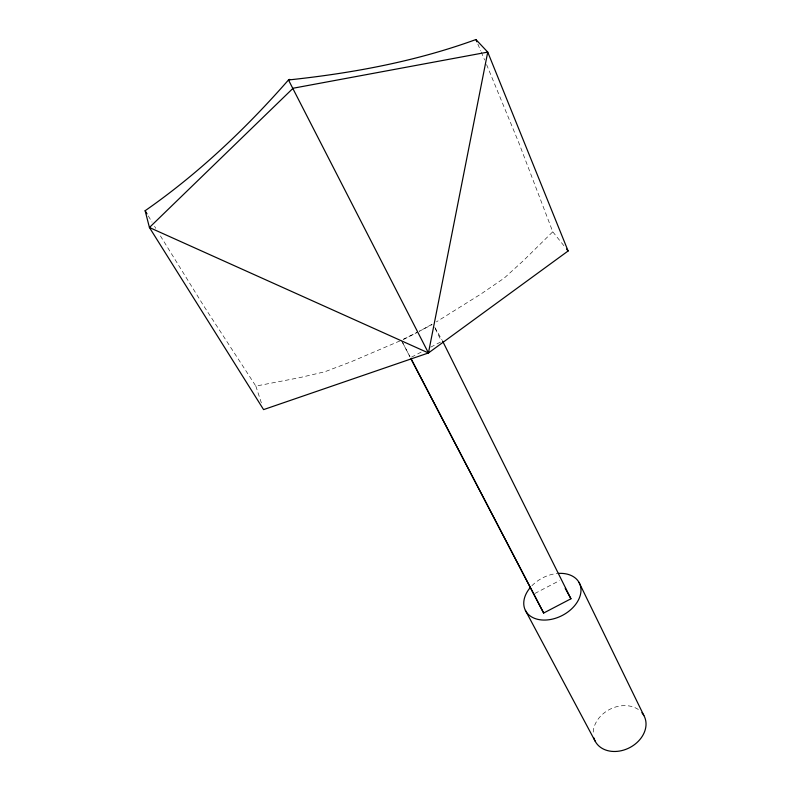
<?xml version="1.0" encoding="UTF-8"?>
<svg xmlns="http://www.w3.org/2000/svg" width="791" height="791" viewBox="0 0 791 791"><rect width="100%" height="100%" fill="white"/><g stroke="black" fill="none" stroke-linecap="round" stroke-linejoin="round"><path stroke-width="0.59" stroke-dasharray="3.96 2.97" d="M486.574 64.555L518.886 142.914L552.771 231.803L523.504 260.575L504.203 278.116L481.136 293.896L436.355 321.897M432.084 324.241L419.27 331.291L431.945 324.705M534.854 593.477L559.544 580.594M403.608 339.428L417.252 332.339L403.202 339.299M411.498 357.146L421.138 352.143M430.769 347.13L441.477 341.564M399.959 340.901L351.155 361.764L324.715 371.81L299.038 377.782L255.839 386.087L203.92 306.206L158.951 233.523M552.771 231.803L564.28 246.189M148.283 215.903L152.04 222.123M154.552 226.275L155.807 228.342M434.793 327.316L441.951 339.962M402.649 342.701L410.054 356.909M401.502 340.516L410.42 357.71M435.198 328.572L441.249 340.703M477.853 44.098L480.76 50.921M481.244 52.058L484.636 60.007M255.839 386.087L261.366 402.886M593.22 732.15A27.537 21.584 -27 0 1 610.761 708.855A27.537 21.584 -27 0 1 639.435 710.318M531.868 585.785A30.256 21.209 -27 0 1 556.884 573.534"/><path stroke-width="1.19" d="M428.445 352.964L487.74 52.107L475.915 39.55C415.997 61.372 353.191 73.039 289.951 79.812L288.478 79.97C245.714 128.755 198.482 173.575 145.139 210.722L149.43 227.511L263.581 409.609L428.445 352.964L568.116 250.984L487.74 52.107L293.085 88.236L149.43 227.511L428.445 352.964L288.478 79.97L289.714 79.347M410.994 358.798L543.654 613.035L570.944 598.777L442.555 341.01M566.583 249.066L568.116 250.984M145.139 210.722L147.027 213.837M565.209 588.356L570.944 598.777M525.392 610.395L595.069 741.029M411.201 359.094L543.654 613.035M579.012 582.384L643.854 715.489M475.915 39.55L476.884 41.824M641.906 712.701A27.537 21.584 -27 0 1 629.765 747.604A27.537 21.584 -27 0 1 593.853 737.865M558.08 573.435A30.256 21.209 -27 0 1 579.091 598.599A30.256 21.209 -27 0 1 537.831 619.363A30.256 21.209 -27 0 1 530.454 587.337"/></g></svg>
